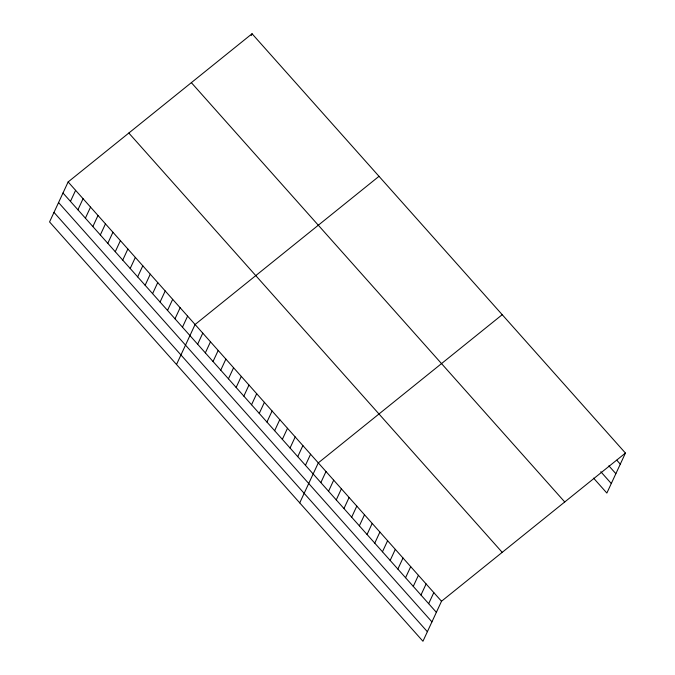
<?xml version="1.0" encoding="UTF-8"?>
<svg xmlns="http://www.w3.org/2000/svg" width="675" height="675" viewBox="0 0 675 675"><rect width="100%" height="100%" fill="white"/><g stroke="black" fill="none" stroke-linecap="round" stroke-linejoin="round"><path stroke-width="1.01" d="M68.133 181.938L49.562 221.932L422.947 641.25L441.509 601.248L625.438 453.068L252.053 33.75L68.133 181.938L441.509 601.248M70.453 201.395L75.6 190.325M77.929 209.782L83.067 198.703M85.396 218.168L90.534 207.09M92.863 226.555L98.002 215.477M100.33 234.942L105.469 223.864M107.797 243.329L112.936 232.251M115.265 251.716L120.403 240.637M122.732 260.103L127.87 249.024M130.199 268.49L135.338 257.411M137.666 276.877L142.805 265.798M251.201 35.598L252.053 33.75M145.133 285.263L150.272 274.185M152.601 293.65L157.739 282.572M160.068 302.029L165.206 290.959M167.535 310.416L172.673 299.346M175.002 318.802L180.141 307.733M182.469 327.189L187.608 316.119M176.512 364.5L195.083 324.506L379.004 176.318M197.64 344.225L202.778 333.155M205.343 352.873L210.482 341.803M213.038 361.522L218.185 350.452M220.742 370.17L225.88 359.1M228.445 378.818L233.584 367.748M236.14 387.467L241.287 376.397M243.844 396.115L248.982 385.045M251.547 404.764L256.686 393.694M259.251 413.412L264.389 402.342M266.946 422.061L272.093 410.991M274.649 430.709L279.788 419.639M282.352 439.358L287.491 428.288M290.048 448.006L295.194 436.936M297.751 456.654L302.889 445.584M305.454 465.303L310.593 454.233M299.725 502.875L318.296 462.881L502.217 314.693M320.853 482.6L326 471.521M328.556 491.248L333.695 480.17M336.26 499.897L341.398 488.818M343.955 508.545L349.102 497.467M351.658 517.193L356.797 506.115M359.362 525.842L364.5 514.763M367.057 534.49L372.203 523.412M374.76 543.139L379.898 532.06M382.463 551.787L387.602 540.709M390.167 560.436L395.305 549.357M397.862 569.084L403.009 558.006M405.565 577.733L410.704 566.654M413.269 586.381L418.407 575.303M420.964 595.029L426.111 583.951M428.667 603.678L433.806 592.599M625.438 453.068L606.867 493.062L593.57 478.128M616.798 460.215L620.291 464.147M608.867 465.826L615.862 473.69M600.801 471.724L611.297 483.519M191.363 82.654L564.739 501.972M128.824 133.034L502.208 552.352M62.986 193.008L436.371 612.326M58.556 202.551L431.941 621.869M53.992 212.389L427.376 631.707"/></g></svg>
